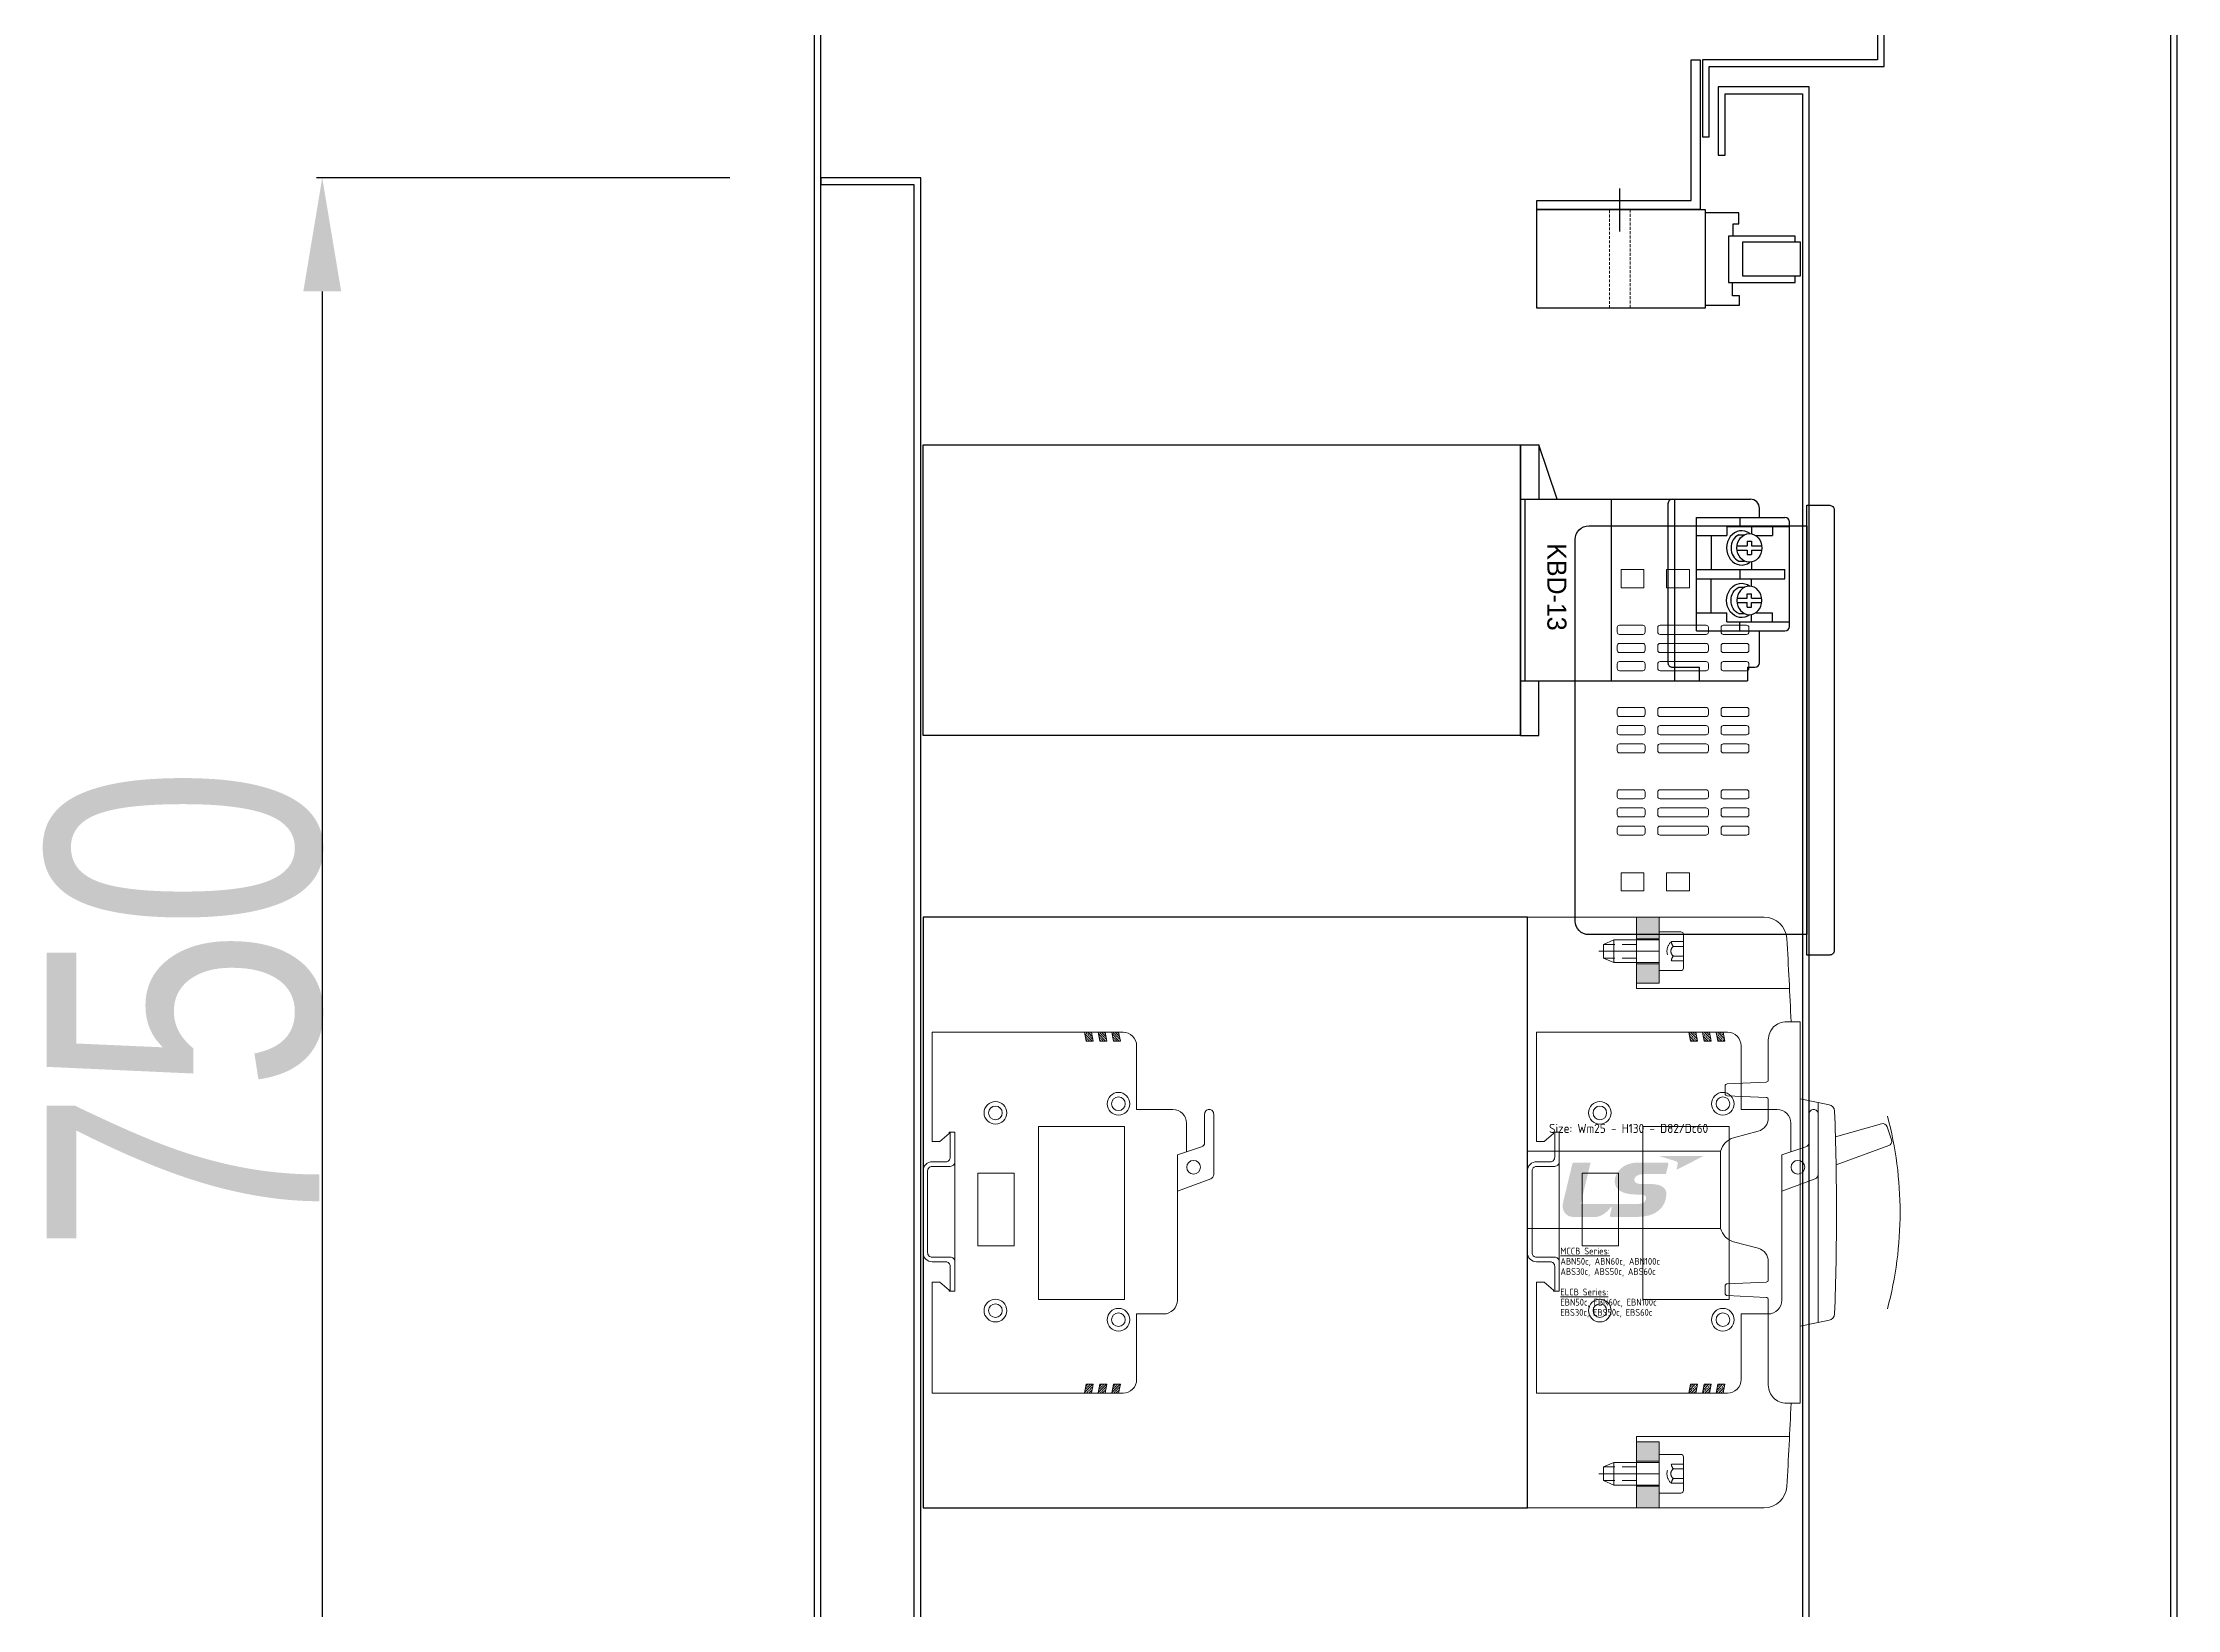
# Model space of a CAD drawing. Header units: inches. Extents: x 21 to 136330, y 8 to 58290.
# Drawn here: x 31707.9 to 32177.6, y 44190.5 to 44535.4 of the extents above; entities that cross this region are included whole.
import ezdxf
from ezdxf.enums import TextEntityAlignment as Align

# ---------------------------------------------------------------- set-up
doc = ezdxf.new("R2010")
doc.units = ezdxf.units.IN
doc.header["$MEASUREMENT"] = 0
for name, pattern in [('CENTER', [50.8, 31.75, -6.35, 6.35, -6.35]), ('HIDDEN', [9.525, 6.35, -3.175]), ('HIDDEN2', [4.7625, 3.175, -1.5875])]:
    doc.linetypes.add(name, pattern=pattern)
doc.layers.add('@.0.DM. NÉT CHÍNH', color=7, linetype='Continuous')
for name, color, linetype, lineweight in [('@.0.DM. NÉT ĐỨT', 8, 'HIDDEN', 9), ('hw_Auxiliary', 2, 'Continuous', 13), ('hw_Center', 4, 'CENTER', 9)]:
    doc.layers.add(name, color=color, linetype=linetype, lineweight=lineweight)
doc.layers.add('@.DM. KÍCH THƯỚC', color=8, linetype='Continuous', transparency=0.2)
doc.layers.add('@.DM. KÍCH THƯỚC @ 1', color=8, linetype='Continuous', transparency=0.2)
doc.styles.add('roman', font='roman.shx', dxfattribs={"width": 0.8})
doc.styles.get("Standard").update_dxf_attribs({"font": 'arial.ttf'})
doc.styles.add('WD_IEC', font='isocp2.shx')
doc.dimstyles.new('Kích thước Duy Mạnh', dxfattribs={"dimtxt": 30, "dimasz": 25, "dimexe": 1.25, "dimexo": 20, "dimtad": 1, "dimdec": 1, "dimtxsty": 'roman', "dimcen": 2.5, "dimclrd": 8, "dimclre": 8, "dimclrt": 2, "dimadec": 0, "dimazin": 0, "dimtfac": 1, "dimtdec": 1, "dimtix": 1, "dimtmove": 0, "dimatfit": 3, "dimfxl": 1, "dimtfillclr": 1, "dimarcsym": 0})

# ---------------------------------------------------------------- blocks, each defined once
blk = doc.blocks.new('*D758')
at = {"layer": '@.DM. KÍCH THƯỚC', "color": 8, "lineweight": -2, "transparency": 16777216}
for p, q in [((31859.1, 44505.62), (31768.13, 44505.62)), ((31859.1, 43755.62), (31768.13, 43755.62))]:
    blk.add_line(p, q, dxfattribs=at)
at = {"layer": '@.DM. KÍCH THƯỚC', "lineweight": -2, "transparency": 16777216}
blk.add_line((31769.38, 44480.62), (31769.38, 43780.62), dxfattribs=at)
at = {"layer": '@.DM. KÍCH THƯỚC', "transparency": 16777216}
for points in [[(31765.22, 44480.62), (31773.55, 44480.62), (31769.38, 44505.62)], [(31765.22, 43780.62), (31773.55, 43780.62), (31769.38, 43755.62)]]:
    blk.add_solid(points, dxfattribs=at)
at = {"layer": 'Defpoints', "color": 0, "transparency": 16777216}
for p in [(31879.1, 44505.62), (31769.38, 43755.62), (31879.1, 43755.62)]:
    blk.add_point(p, dxfattribs=at)
at = {"layer": '@.DM. KÍCH THƯỚC', "color": 2, "transparency": 16777216, "insert": (31708.76, 44268.91), "char_height": 60, "attachment_point": 1, "rotation": 90, "style": 'roman'}
blk.add_mtext('750', dxfattribs=at)
blk = doc.blocks.new('*U1676')
at = {"linetype": 'HIDDEN2'}
for p, q in [((-5.31, 2.12), (-2.66, 2.12)), ((-5.31, 1.06), (-3.11, 1.06)), ((5, 1.5), (12.29, 1.5)), ((-5.31, -1.06), (-3.11, -1.06)), ((-5.31, -2.12), (-2.66, -2.12)), ((5, -1.5), (12.29, -1.5))]:
    blk.add_line(p, q, dxfattribs=at)
for p, q in [((0, 4.25), (0, -4.25)), ((10, 2.5), (0, 2.5)), ((5, 2.5), (5, -2.5)), ((12.29, 1.5), (10, 2.5)), ((10, 2.5), (10, -2.5)), ((12.29, -1.5), (12.29, 1.5)), ((0, -2.5), (10, -2.5)), ((10, -2.5), (12.29, -1.5))]:
    blk.add_line(p, q)
blk.add_lwpolyline([(0, 4.25), (-4.78, 4.25, 0.414214), (-5.31, 3.72), (-5.31, -3.72, 0.414214), (-4.78, -4.25), (0, -4.25)], format="xyb")
for centre, radius, start, end in [((-4.42, 2.25), 1.77, 317.7354, 355.8315), ((-3.83, 0), 1.28, 304.1139, 55.8861), ((-4.56, 0), 2.86, 311.9186, 48.0814), ((-4.18, -2.15), 1.52, 0.8932, 45.5398)]:
    blk.add_arc(centre, radius, start, end, dxfattribs=at)
at = {"layer": 'hw_Center', "ltscale": 2}
blk.add_line((0, 0), (13.29, 0), dxfattribs=at)
blk = doc.blocks.new('*U220')
h = blk.add_hatch(color=152)
edge = h.paths.add_edge_path()
edge.add_spline(control_points=[(8.564, 2.4685), (8.9563, 2.4685), (9.1808, 2.3695), (9.1808, 2.1071), (9.1808, 1.9364), (9.0647, 1.7112), (8.9598, 1.6289), (8.7187, 1.4434), (8.5071, 1.4239), (7.3804, 1.4239), (7.3804, 1.4239), (1.9845, 1.4239), (1.9845, 1.4239), (1.9845, 1.4239), (3.0765, 6), (3.0765, 6), (3.0765, 6), (1.2699, 6), (1.2699, 6), (1.1455, 6), (1.099, 5.9656), (1.0613, 5.8181), (1.0613, 5.8181), (0.0442, 1.6058), (0.0442, 1.6058), (-0.1471, 0.7691), (0.2857, 0), (1.2486, 0), (2.2111, 0), (2.7619, 0), (3.5799, 0), (4.1541, 0), (4.8861, 0.4936), (5.2879, 1.0618), (5.3385, 1.1329), (5.4271, 1.146), (5.3916, 0.9943), (5.3208, 0.6944), (5.236, 0.3324), (5.2144, 0.2429), (5.1738, 0.067), (5.266, 0), (5.3495, 0), (5.3495, 0), (7.4326, 0), (8.0953, 0), (10.4251, 0), (11.3139, 1.1151), (11.4147, 2.4436), (11.4656, 3.1179), (10.9845, 3.6322), (9.6483, 3.6322), (9.6483, 3.6322), (8.9865, 3.6322), (8.6221, 3.6322), (8.2547, 3.6322), (7.8802, 3.7638), (7.8802, 4.0914), (7.8802, 4.4268), (8.308, 4.7296), (8.8585, 4.7296), (8.8585, 4.7296), (11.3596, 4.7296), (11.3596, 4.7296), (11.3596, 4.7296), (11.5587, 5.5206), (11.6019, 5.7037), (11.6558, 5.9342), (11.5877, 6), (11.4182, 6), (11.4182, 6), (8.3288, 6), (8.3288, 6), (6.5328, 6), (5.7269, 4.8013), (5.7269, 3.9445), (5.7269, 3.0871), (6.4178, 2.4697), (8.1984, 2.4697), (8.1984, 2.4697), (8.564, 2.4685), (8.564, 2.4685)], knot_values=[0, 0, 0, 0, 1, 1, 1, 2, 2, 2, 3, 3, 3, 4, 4, 4, 5, 5, 5, 6, 6, 6, 7, 7, 7, 8, 8, 8, 9, 9, 9, 10, 10, 10, 11, 11, 11, 12, 12, 12, 13, 13, 13, 14, 14, 14, 15, 15, 15, 16, 16, 16, 17, 17, 17, 18, 18, 18, 19, 19, 19, 20, 20, 20, 21, 21, 21, 22, 22, 22, 23, 23, 23, 24, 24, 24, 25, 25, 25, 26, 26, 26, 27, 27, 27, 27], degree=3, periodic=0)
h = blk.add_hatch(color=10)
edge = h.paths.add_edge_path()
edge.add_spline(control_points=[(10.5597, 6.7227), (10.5597, 6.7227), (15.5292, 6.7227), (15.5292, 6.7227), (15.5292, 6.7227), (12.5227, 5.194), (12.5227, 5.194), (12.5227, 5.194), (12.6282, 5.6846), (12.6608, 5.831), (12.6957, 5.9856), (12.6412, 6.0887), (12.451, 6.1474), (12.2549, 6.2072), (10.5597, 6.7227), (10.5597, 6.7227)], knot_values=[0, 0, 0, 0, 1, 1, 1, 2, 2, 2, 3, 3, 3, 4, 4, 4, 5, 5, 5, 5], degree=3, periodic=0)
at = {"layer": 'Defpoints', "color": 2, "linetype": 'ByBlock', "lineweight": 9}
blk.add_line((5.7544, 3), (5.7544, 3), dxfattribs=at)
blk = doc.blocks.new('*U37')
at = {"linetype": 'ByBlock', "lineweight": 9}
h = blk.add_hatch(color=10, dxfattribs=at)
h.paths.add_polyline_path([(29, 50.5), (29, 54.75), (24, 54.75), (24, 50.5)])
h.paths.add_polyline_path([(29, 65), (24, 65), (24, 60.25), (29, 60.25)])
h = blk.add_hatch(color=10, dxfattribs=at)
h.paths.add_polyline_path([(24, -50.5), (24, -54.75), (29, -54.75), (29, -50.5)])
h.paths.add_polyline_path([(29, -60.25), (24, -60.25), (24, -65), (29, -65)])
at = {"color": 112, "linetype": 'ByBlock', "lineweight": 9}
blk.add_line((60, 25), (60, -25), dxfattribs=at)
at = {"color": 150, "linetype": 'ByBlock', "lineweight": 9}
blk.add_line((64, 24.2), (64, -24.2), dxfattribs=at)
at = {"linetype": 'ByBlock', "lineweight": 18, "ltscale": 15}
blk.add_lwpolyline([(58.01, -42, -0.004581), (57.07, -60.3, -0.396649), (52.08, -65), (0, -65), (0, 65), (52.08, 65, -0.396649), (57.07, 60.3, -0.004581), (58.01, 42)], format="xyb", dxfattribs=at)
at = {"color": 10, "linetype": 'ByBlock', "lineweight": 9}
for points in [[(24, 65), (24, 49.3), (57.67, 49.3)], [(24, -65), (24, -49.3), (57.67, -49.3)]]:
    blk.add_lwpolyline(points, dxfattribs=at)
for points in [[(29, 65), (24, 65), (24, 50.5), (29, 50.5)], [(29, 60.25), (24, 60.25), (24, 54.75), (29, 54.75)], [(29, -65), (24, -65), (24, -50.5), (29, -50.5)], [(29, -60.25), (24, -60.25), (24, -54.75), (29, -54.75)]]:
    blk.add_lwpolyline(points, close=True, dxfattribs=at)
at = {"color": 0, "linetype": 'ByBlock', "lineweight": 18}
blk.add_lwpolyline([(53, 24.82, 0.401491), (52.52, 25.32), (43.98, 25.69, -0.401491), (43.5, 26.19), (43.5, 27.81, -0.401491), (43.98, 28.31), (52.52, 28.68, 0.401491), (53, 29.18), (53, 38, -0.414214), (57, 42), (60, 42), (60, 25), (64, 24.2), (66.38, 23.73, -0.347339), (67.58, 22.32, -0.009301), (68, 0, -0.009301), (67.58, -22.32, -0.347339), (66.38, -23.73), (64, -24.2), (60, -25), (60, -42), (57, -42, -0.414214), (53, -38), (53, -19.18, 0.401491), (52.52, -18.68), (43.98, -18.31, -0.401491), (43.5, -17.81), (43.5, -16.19, -0.401491), (43.98, -15.69), (52.52, -15.32, 0.401491), (53, -14.82), (53, -10.79, 0.339454), (50.78, -7.89), (45.36, -6.44, -0.275977), (42.51, -3.5), (42.51, 5), (42.51, 13.5, -0.275977), (45.36, 16.44), (50.78, 17.89, 0.339454), (53, 20.79)], format="xyb", close=True, dxfattribs=at)
blk.add_lwpolyline([(67.77, 16.62), (77.92, 19.53, -0.404213), (79.15, 18.88, 0.00016), (79.15, 18.88), (80.1, 15.96, -0.404341), (79.49, 14.71, 0.000271), (79.49, 14.71), (67.91, 10.5)], format="xyb", dxfattribs=at)
at = {"linetype": 'ByBlock', "lineweight": 18, "ltscale": 15}
blk.add_lwpolyline([(42.51, -3.5), (0, -3.5), (0, 13.5), (42.51, 13.5)], close=True, dxfattribs=at)
at = {"layer": 'Defpoints', "color": 8, "linetype": 'HIDDEN', "lineweight": 9, "ltscale": 10}
blk.add_arc((0, 0), 82, 345, 15, dxfattribs=at)
at = {"color": 0, "linetype": 'ByBlock', "lineweight": 9, "xscale": 2, "yscale": 2, "zscale": 2}
blk.add_blockref('*U220', (7.74, -1), dxfattribs=at)
at = {"layer": 'hw_Auxiliary', "color": 0, "linetype": 'ByBlock', "lineweight": 9, "rotation": 180}
blk.add_blockref('*U1676', (29, 57.5), dxfattribs=at)
at = {"layer": 'hw_Auxiliary', "color": 0, "linetype": 'ByBlock', "lineweight": 9, "xscale": -1}
blk.add_blockref('*U1676', (29, -57.5), dxfattribs=at)
at = {"color": 8, "linetype": 'ByBlock', "lineweight": 9, "style": 'WD_IEC'}
blk.add_text('Size: Wm25 - H130 - D82/Dc60', height=2, dxfattribs=at).set_placement((22.25, 18.5), align=Align.MIDDLE_CENTER)
at = {"layer": 'Defpoints', "color": 8, "linetype": 'ByBlock', "lineweight": 9, "style": 'WD_IEC'}
for s, p in [('%%UMCCB Series:', (7.25, -8.5)), ('ABN50c, ABN60c, ABN100c', (7.25, -10.75)), ('ABS30c, ABS50c, ABS60c', (7.25, -13)), ('%%UELCB Series:', (7.25, -17.5)), ('EBN50c, EBN60c, EBN100c', (7.25, -19.75)), ('EBS30c, EBS50c, EBS60c', (7.25, -22))]:
    blk.add_text(s, height=1.5, dxfattribs=at).set_placement(p, align=Align.MIDDLE_LEFT)
blk = doc.blocks.new('*U119')
for points in [[(0, 0), (5, 0, -0.414214), (6, -1), (6, -98, -0.414214), (5, -99), (0, -99)], [(-48, -4.5), (0, -4.5), (0, -94.5), (-48, -94.5, -0.414214), (-51, -91.5), (-51, -7.5, -0.414214)]]:
    blk.add_lwpolyline(points, format="xyb", close=True)
at = {"color": 253, "lineweight": 9}
for points in [[(-40.87, -18.13), (-35.87, -18.13), (-35.87, -14.13), (-40.87, -14.13)], [(-30.87, -18.13), (-25.87, -18.13), (-25.87, -14.13), (-30.87, -14.13)], [(-40.87, -80.87), (-35.87, -80.87), (-35.87, -84.87), (-40.87, -84.87)], [(-30.87, -80.87), (-25.87, -80.87), (-25.87, -84.87), (-30.87, -84.87)]]:
    blk.add_lwpolyline(points, close=True, dxfattribs=at)
for points in [[(-41.25, -26.4), (-36.11, -26.4, -0.414214), (-35.61, -26.9), (-35.61, -27.9, -0.414214), (-36.11, -28.4), (-41.25, -28.4, -0.414214), (-41.75, -27.9), (-41.75, -26.9, -0.414214)], [(-32.33, -26.4), (-22.19, -26.4, -0.414214), (-21.69, -26.9), (-21.69, -27.9, -0.414214), (-22.19, -28.4), (-32.33, -28.4, -0.414214), (-32.83, -27.9), (-32.83, -26.9, -0.414214)], [(-13.27, -26.4), (-18.41, -26.4, 0.414214), (-18.91, -26.9), (-18.91, -27.9, 0.414214), (-18.41, -28.4), (-13.27, -28.4, 0.414214), (-12.77, -27.9), (-12.77, -26.9, 0.414214)], [(-41.25, -30.4), (-36.11, -30.4, -0.414214), (-35.61, -30.9), (-35.61, -31.9, -0.414214), (-36.11, -32.4), (-41.25, -32.4, -0.414214), (-41.75, -31.9), (-41.75, -30.9, -0.414214)], [(-32.33, -30.4), (-22.19, -30.4, -0.414214), (-21.69, -30.9), (-21.69, -31.9, -0.414214), (-22.19, -32.4), (-32.33, -32.4, -0.414214), (-32.83, -31.9), (-32.83, -30.9, -0.414214)], [(-13.27, -30.4), (-18.41, -30.4, 0.414214), (-18.91, -30.9), (-18.91, -31.9, 0.414214), (-18.41, -32.4), (-13.27, -32.4, 0.414214), (-12.77, -31.9), (-12.77, -30.9, 0.414214)], [(-41.25, -34.4), (-36.11, -34.4, -0.414214), (-35.61, -34.9), (-35.61, -35.9, -0.414214), (-36.11, -36.4), (-41.25, -36.4, -0.414214), (-41.75, -35.9), (-41.75, -34.9, -0.414214)], [(-32.33, -34.4), (-22.19, -34.4, -0.414214), (-21.69, -34.9), (-21.69, -35.9, -0.414214), (-22.19, -36.4), (-32.33, -36.4, -0.414214), (-32.83, -35.9), (-32.83, -34.9, -0.414214)], [(-13.27, -34.4), (-18.41, -34.4, 0.414214), (-18.91, -34.9), (-18.91, -35.9, 0.414214), (-18.41, -36.4), (-13.27, -36.4, 0.414214), (-12.77, -35.9), (-12.77, -34.9, 0.414214)], [(-41.25, -46.5), (-36.11, -46.5, 0.414214), (-35.61, -46), (-35.61, -45, 0.414214), (-36.11, -44.5), (-41.25, -44.5, 0.414214), (-41.75, -45), (-41.75, -46, 0.414214)], [(-32.33, -46.5), (-22.19, -46.5, 0.414214), (-21.69, -46), (-21.69, -45, 0.414214), (-22.19, -44.5), (-32.33, -44.5, 0.414214), (-32.83, -45), (-32.83, -46, 0.414214)], [(-13.27, -46.5), (-18.41, -46.5, -0.414214), (-18.91, -46), (-18.91, -45, -0.414214), (-18.41, -44.5), (-13.27, -44.5, -0.414214), (-12.77, -45), (-12.77, -46, -0.414214)], [(-41.25, -50.5), (-36.11, -50.5, 0.414214), (-35.61, -50), (-35.61, -49, 0.414214), (-36.11, -48.5), (-41.25, -48.5, 0.414214), (-41.75, -49), (-41.75, -50, 0.414214)], [(-32.33, -50.5), (-22.19, -50.5, 0.414214), (-21.69, -50), (-21.69, -49, 0.414214), (-22.19, -48.5), (-32.33, -48.5, 0.414214), (-32.83, -49), (-32.83, -50, 0.414214)], [(-13.27, -50.5), (-18.41, -50.5, -0.414214), (-18.91, -50), (-18.91, -49, -0.414214), (-18.41, -48.5), (-13.27, -48.5, -0.414214), (-12.77, -49), (-12.77, -50, -0.414214)], [(-41.25, -54.5), (-36.11, -54.5, 0.414214), (-35.61, -54), (-35.61, -53, 0.414214), (-36.11, -52.5), (-41.25, -52.5, 0.414214), (-41.75, -53), (-41.75, -54, 0.414214)], [(-32.33, -54.5), (-22.19, -54.5, 0.414214), (-21.69, -54), (-21.69, -53, 0.414214), (-22.19, -52.5), (-32.33, -52.5, 0.414214), (-32.83, -53), (-32.83, -54, 0.414214)], [(-13.27, -54.5), (-18.41, -54.5, -0.414214), (-18.91, -54), (-18.91, -53, -0.414214), (-18.41, -52.5), (-13.27, -52.5, -0.414214), (-12.77, -53), (-12.77, -54, -0.414214)], [(-41.25, -64.6), (-36.11, -64.6, 0.414214), (-35.61, -64.1), (-35.61, -63.1, 0.414214), (-36.11, -62.6), (-41.25, -62.6, 0.414214), (-41.75, -63.1), (-41.75, -64.1, 0.414214)], [(-32.33, -64.6), (-22.19, -64.6, 0.414214), (-21.69, -64.1), (-21.69, -63.1, 0.414214), (-22.19, -62.6), (-32.33, -62.6, 0.414214), (-32.83, -63.1), (-32.83, -64.1, 0.414214)], [(-13.27, -64.6), (-18.41, -64.6, -0.414214), (-18.91, -64.1), (-18.91, -63.1, -0.414214), (-18.41, -62.6), (-13.27, -62.6, -0.414214), (-12.77, -63.1), (-12.77, -64.1, -0.414214)], [(-41.25, -68.6), (-36.11, -68.6, 0.414214), (-35.61, -68.1), (-35.61, -67.1, 0.414214), (-36.11, -66.6), (-41.25, -66.6, 0.414214), (-41.75, -67.1), (-41.75, -68.1, 0.414214)], [(-32.33, -68.6), (-22.19, -68.6, 0.414214), (-21.69, -68.1), (-21.69, -67.1, 0.414214), (-22.19, -66.6), (-32.33, -66.6, 0.414214), (-32.83, -67.1), (-32.83, -68.1, 0.414214)], [(-13.27, -68.6), (-18.41, -68.6, -0.414214), (-18.91, -68.1), (-18.91, -67.1, -0.414214), (-18.41, -66.6), (-13.27, -66.6, -0.414214), (-12.77, -67.1), (-12.77, -68.1, -0.414214)], [(-41.25, -72.6), (-36.11, -72.6, 0.414214), (-35.61, -72.1), (-35.61, -71.1, 0.414214), (-36.11, -70.6), (-41.25, -70.6, 0.414214), (-41.75, -71.1), (-41.75, -72.1, 0.414214)], [(-32.33, -72.6), (-22.19, -72.6, 0.414214), (-21.69, -72.1), (-21.69, -71.1, 0.414214), (-22.19, -70.6), (-32.33, -70.6, 0.414214), (-32.83, -71.1), (-32.83, -72.1, 0.414214)], [(-13.27, -72.6), (-18.41, -72.6, -0.414214), (-18.91, -72.1), (-18.91, -71.1, -0.414214), (-18.41, -70.6), (-13.27, -70.6, -0.414214), (-12.77, -71.1), (-12.77, -72.1, -0.414214)]]:
    blk.add_lwpolyline(points, format="xyb", close=True, dxfattribs=at)
blk = doc.blocks.new('*U131')
at = {"lineweight": 9}
h = blk.add_hatch(dxfattribs=at)
h.set_pattern_fill('JIS_STN_2.5', color=256, scale=0.3, style=0)
h.set_pattern_definition([(315, (-113063.6279, 37454.8178), (-0.530330086, -0.530330086), []), (315, (-113063.0984, 37454.8178), (-0.530330086, -0.530330086), [0.36, -0.15])])
h.paths.add_polyline_path([(19.52, 79.48), (21.05, 79.48), (21.45, 77.52), (19.92, 77.52)])
h = blk.add_hatch(dxfattribs=at)
h.set_pattern_fill('JIS_STN_2.5', color=256, scale=0.3, style=0)
h.set_pattern_definition([(315, (-113060.6279, 37454.8178), (-0.530330086, -0.530330086), []), (315, (-113060.0984, 37454.8178), (-0.530330086, -0.530330086), [0.36, -0.15])])
h.paths.add_polyline_path([(22.52, 79.48), (24.05, 79.48), (24.45, 77.52), (22.92, 77.52)])
h = blk.add_hatch(dxfattribs=at)
h.set_pattern_fill('JIS_STN_2.5', color=256, scale=0.3, style=0)
h.set_pattern_definition([(315, (-113057.6279, 37454.8178), (-0.530330086, -0.530330086), []), (315, (-113057.0984, 37454.8178), (-0.530330086, -0.530330086), [0.36, -0.15])])
h.paths.add_polyline_path([(25.52, 79.48), (27.05, 79.48), (27.45, 77.52), (25.92, 77.52)])
h = blk.add_hatch(dxfattribs=at)
h.set_pattern_fill('JIS_STN_2.5', color=256, scale=0.3, style=0)
h.set_pattern_definition([(45, (-113063.6279, -37375.3362), (-0.530330086, 0.530330086), []), (45, (-113063.0984, -37375.3362), (-0.530330086, 0.530330086), [0.36, -0.15])])
h.paths.add_polyline_path([(19.52, 0), (21.05, 0), (21.45, 1.96), (19.92, 1.96)])
h = blk.add_hatch(dxfattribs=at)
h.set_pattern_fill('JIS_STN_2.5', color=256, scale=0.3, style=0)
h.set_pattern_definition([(45, (-113060.6279, -37375.3362), (-0.530330086, 0.530330086), []), (45, (-113060.0984, -37375.3362), (-0.530330086, 0.530330086), [0.36, -0.15])])
h.paths.add_polyline_path([(22.52, 0), (24.05, 0), (24.45, 1.96), (22.92, 1.96)])
h = blk.add_hatch(dxfattribs=at)
h.set_pattern_fill('JIS_STN_2.5', color=256, scale=0.3, style=0)
h.set_pattern_definition([(45, (-113057.6279, -37375.3362), (-0.530330086, 0.530330086), []), (45, (-113057.0984, -37375.3362), (-0.530330086, 0.530330086), [0.36, -0.15])])
h.paths.add_polyline_path([(25.52, 0), (27.05, 0), (27.45, 1.96), (25.92, 1.96)])
blk.add_line((41.97, 53.11), (39.97, 52.44), dxfattribs=at)
for points in [[(-8.99, 57.44), (-10.24, 57.44), (-10.24, 57.19), (-12.32, 55.44), (-13.99, 55.44), (-13.99, 79.48), (28.01, 79.48, -0.414213), (31.01, 76.48), (31.01, 62.44), (38.97, 62.44, -0.414214), (41.97, 59.44), (41.97, 53.11)], [(47.97, 61.44), (47.97, 48.14), (47.97, 61.44, 0.414214), (46.97, 62.44), (46.97, 62.44, 0.414214), (45.97, 61.44), (45.97, 55.16, -0.322823), (45.29, 54.21), (39.97, 52.44), (39.97, 44.44), (47.32, 47.2, 0.312633), (47.97, 48.14)], [(39.97, 52.44), (39.97, 20.45, -0.414214), (36.97, 17.45), (31.01, 17.45), (31.01, 3, -0.414214), (28.01, 0), (-13.99, 0), (-13.99, 24.44), (-12.32, 24.44), (-10.24, 22.69), (-10.24, 22.44), (-8.99, 22.44), (-8.99, 57.44), (-10.24, 57.44), (-10.24, 57.19), (-12.32, 55.44)]]:
    blk.add_lwpolyline(points, format="xyb", dxfattribs=at)
for points in [[(19.52, 79.48), (21.05, 79.48), (21.45, 77.52), (19.92, 77.52)], [(19.52, 79.48), (21.05, 79.48), (21.45, 77.52), (19.92, 77.52)], [(22.52, 79.48), (24.05, 79.48), (24.45, 77.52), (22.92, 77.52)], [(22.52, 79.48), (24.05, 79.48), (24.45, 77.52), (22.92, 77.52)], [(25.52, 79.48), (27.05, 79.48), (27.45, 77.52), (25.92, 77.52)], [(25.52, 79.48), (27.05, 79.48), (27.45, 77.52), (25.92, 77.52)], [(19.52, 0), (21.05, 0), (21.45, 1.96), (19.92, 1.96)], [(22.52, 0), (24.05, 0), (24.45, 1.96), (22.92, 1.96)], [(25.52, 0), (27.05, 0), (27.45, 1.96), (25.92, 1.96)]]:
    blk.add_lwpolyline(points, close=True, dxfattribs=at)
at = {"color": 8, "lineweight": 9}
blk.add_lwpolyline([(-8.99, 22.44), (-8.99, 28.94, 0.414214), (-9.99, 29.94), (-13.99, 29.94, -0.414214), (-14.99, 30.94), (-14.99, 48.94, -0.414214), (-13.99, 49.94), (-9.99, 49.94, 0.414214), (-8.99, 50.94), (-8.99, 57.44), (-9.99, 57.44), (-9.99, 51.94, -0.414214), (-10.99, 50.94), (-13.99, 50.94, 0.414214), (-15.99, 48.94), (-15.99, 30.94, 0.414214), (-13.99, 28.94), (-10.99, 28.94, -0.414214), (-9.99, 27.94), (-9.99, 22.44)], format="xyb", close=True, dxfattribs=at)
for points in [[(9.38, 20.62), (28.37, 20.62), (28.37, 58.72), (9.38, 58.72)], [(-3.92, 32.44), (4.08, 32.44), (4.08, 48.44), (-3.92, 48.44)]]:
    blk.add_lwpolyline(points, close=True, dxfattribs=at)
for centre, radius in [((27.01, 63.71), 2.5), ((-0.06, 61.71), 2.5), ((-0.06, 61.71), 1.5), ((27.01, 63.71), 1.5), ((-0.06, 18.18), 2.5), ((-0.06, 18.18), 1.5), ((27.01, 16.18), 2.5), ((27.01, 16.18), 1.5)]:
    blk.add_circle(centre, radius, dxfattribs=at)
at = {"lineweight": 9}
blk.add_circle((43.53, 49.74), 1.5, dxfattribs=at)
blk = doc.blocks.new('*U122')
at = {"color": 151}
for p, q in [((-35.12, 38.7), (-35.12, 58.15)), ((-11.12, 59.15), (-34.12, 59.15)), ((-33.12, 45.38), (-33.12, 59.15)), ((-23.61, 38.7), (-23.61, 58.15)), ((-21.62, 58.15), (-23.61, 58.15)), ((-21.62, 38.7), (-21.62, 58.15)), ((-12.12, 45.38), (-12.12, 59.15)), ((-10.12, 38.7), (-10.12, 58.15)), ((-35.12, 52.55), (-37.12, 52.55)), ((-33.12, 55.43), (-31.12, 55.43)), ((-31.12, 51.73), (-31.12, 55.43)), ((-28.88, 50.82), (-28.88, 53.05)), ((-27.91, 50.82), (-27.91, 53.05)), ((-23.61, 38.7), (-23.61, 54.36)), ((-17.32, 50.82), (-17.32, 53.05)), ((-16.35, 50.82), (-16.35, 53.05)), ((-12.12, 55.43), (-14.12, 55.43)), ((-14.12, 51.73), (-14.12, 55.43)), ((-3.12, 52.55), (-10.12, 52.55)), ((-39.12, 0), (-39.12, 50.55)), ((-35.12, 48.25), (-33.12, 48.25)), ((-33.12, 50.82), (-31.5, 50.82)), ((-31.3, 48), (-31.3, 49.27)), ((-29.85, 50.82), (-28.88, 50.82)), ((-29.85, 49.85), (-29.85, 50.82)), ((-29.85, 49.85), (-28.88, 49.85)), ((-28.88, 47.62), (-28.88, 49.85)), ((-27.91, 50.82), (-26.95, 50.82)), ((-27.91, 49.85), (-26.95, 49.85)), ((-27.91, 47.62), (-27.91, 49.85)), ((-26.95, 49.85), (-26.95, 50.82)), ((-25.49, 48), (-25.49, 49.27)), ((-25.3, 50.82), (-23.61, 50.82)), ((-23.61, 48.25), (-21.62, 48.25)), ((-19.93, 50.82), (-21.62, 50.82)), ((-19.74, 48), (-19.74, 49.27)), ((-18.28, 49.85), (-18.28, 50.82)), ((-17.32, 50.82), (-18.28, 50.82)), ((-17.32, 49.85), (-18.28, 49.85)), ((-17.32, 47.62), (-17.32, 49.85)), ((-15.38, 50.82), (-16.35, 50.82)), ((-15.38, 49.85), (-16.35, 49.85)), ((-16.35, 47.62), (-16.35, 49.85)), ((-15.38, 49.85), (-15.38, 50.82)), ((-13.93, 48), (-13.93, 49.27)), ((-12.12, 50.82), (-13.73, 50.82)), ((-10.12, 48.25), (-12.12, 48.25)), ((-10.12, 38.7), (-10.12, 49.92)), ((-2.12, 49.89), (-2.12, 51.55)), ((-2.12, 49.89), (0.88, 49.89)), ((0.88, 0), (0.88, 49.89)), ((-33.12, 45.38), (-31.12, 45.38)), ((-31.12, 38.7), (-31.12, 45.38)), ((-14.12, 38.7), (-14.12, 45.38)), ((-12.12, 45.38), (-14.12, 45.38)), ((-10.12, 38.7), (-35.12, 38.7)), ((-31.12, 41.89), (-23.61, 41.89)), ((-14.12, 41.89), (-21.62, 41.89)), ((-2.12, 33.42), (-2.12, 39.32)), ((-2.12, 33.42), (-2.12, 39.32)), ((0.88, 39.32), (-2.12, 39.32)), ((-39.12, 33.89), (0.88, 33.89)), ((-38.12, 32.42), (-3.12, 32.42)), ((-39.12, 19.89), (0.88, 19.89)), ((-39.12, 8), (-51.12, 4)), ((-51.12, 4), (-39.12, 4)), ((-51.12, 0), (-51.12, 4)), ((8.88, 0), (-51.12, 0)), ((12.88, 0), (-45.12, 0)), ((0.88, 1), (-39.12, 1)), ((-1.12, 1), (-36.12, 1)), ((12.88, 4), (0.88, 4)), ((12.88, 0), (12.88, 4))]:
    blk.add_line(p, q, dxfattribs=at)
for centre, radius, start, end in [((-34.12, 58.15), 1, 90, 180), ((-11.12, 58.15), 1, 0, 90), ((-37.12, 50.55), 2, 90, 180), ((-3.12, 51.55), 1, 0, 90), ((-38.12, 33.42), 1, 180, 270), ((-3.12, 33.42), 1, 270, 0)]:
    blk.add_arc(centre, radius, start, end, dxfattribs=at)
blk.add_ellipse((-28.4, 50.34), major_axis=(-3.15, 0), ratio=0.872054, dxfattribs=at)
at = {"color": 151, "extrusion": (0, 0, -1)}
blk.add_ellipse((-16.83, 50.34), major_axis=(3.15, 0), ratio=0.872054, dxfattribs=at)
at = {"color": 151}
for centre, major_axis, start_param, end_param in [((-28.4, 48.62), (-3.78, 0), 5.696418, 10.011546), ((-28.4, 49.06), (-3.15, 0), 0.397385, 2.744207)]:
    blk.add_ellipse(centre, major_axis=major_axis, ratio=0.872054, start_param=start_param, end_param=end_param, dxfattribs=at)
at = {"color": 151, "extrusion": (0, 0, -1)}
for centre, major_axis, start_param, end_param in [((-16.83, 48.62), (3.78, 0), 5.696418, 10.011546), ((-16.83, 49.06), (3.15, 0), 0.397385, 2.744207)]:
    blk.add_ellipse(centre, major_axis=major_axis, ratio=0.872054, start_param=start_param, end_param=end_param, dxfattribs=at)
at = {"color": 151, "insert": (-29.43, 10.08), "char_height": 4.2, "width": 23.2591, "attachment_point": 1}
blk.add_mtext('{\\f@Gulim|b0|i0|c0|p50;KBD-13 }', dxfattribs=at)
blk = doc.blocks.new('hyyyy')
at = {"layer": '@.0.DM. NÉT CHÍNH', "color": 1}
for points in [[(7.09, 56.91), (5.85, 56.91), (5.85, 42.23), (16.03, 42.23), (16.03, 56.88), (14.61, 56.88)], [(5.85, 43.22), (3.16, 43.22), (3.16, 44.48), (0.69, 44.48), (0.69, 37.09), (21.01, 37.09), (21.01, 44.63), (18.94, 44.63), (18.94, 43.1), (16.03, 43.1)]]:
    blk.add_lwpolyline(points, dxfattribs=at)
for points in [[(7.09, 57.97), (14.61, 57.97), (14.61, 45.39), (7.09, 45.39)], [(0, 37.08), (21.7, 37.08), (21.7, 0), (0, 0)]]:
    blk.add_lwpolyline(points, close=True, dxfattribs=at)
at = {"layer": '@.0.DM. NÉT ĐỨT', "ltscale": 0.1}
blk.add_lwpolyline([(0, 20.55), (21.7, 20.55), (21.7, 16.05), (0, 16.05)], close=True, dxfattribs=at)

msp = doc.modelspace()

# ---------------------------------------------------------------- linework, layer by layer
at = {"layer": '@.0.DM. NÉT CHÍNH', "color": 1}
msp.add_line((32054.929, 44493.8397), (32054.929, 44503.2397), dxfattribs=at)
at = {"layer": '@.0.DM. NÉT CHÍNH'}
for points in [[(31879.0978, 43670.6229), (31879.0978, 44619.1229), (31877.5978, 44619.1229), (31877.5978, 43670.6229)], [(32176.0978, 44589.1229), (32176.0978, 43672.1229), (32155.5978, 43672.1229), (32155.5978, 43683.6229), (32154.0978, 43683.6229), (32154.0978, 43670.6229), (32177.5978, 43670.6229), (32177.5978, 44590.6229), (32154.0978, 44590.6229), (32154.0978, 44577.6229), (32155.5978, 44577.6229), (32155.5978, 44589.1229)], [(32074.5978, 44514.6229), (32074.5978, 44530.1229), (32113.0978, 44530.1229), (32113.0978, 44548.6229), (32173.0978, 44548.6229), (32173.0978, 44560.6229), (32171.5978, 44560.6229), (32171.5978, 44550.1229), (32111.5978, 44550.1229), (32111.5978, 44531.6229), (32073.0978, 44531.6229), (32073.0978, 44514.6229)], [(32095.0978, 44524.1229), (32095.0978, 43737.1229), (32078.0978, 43737.1229), (32078.0978, 43750.6229), (32076.5978, 43750.6229), (32076.5978, 43735.6229), (32096.5978, 43735.6229), (32096.5978, 44525.6229), (32076.5978, 44525.6229), (32076.5978, 44510.6229), (32078.0978, 44510.6229), (32078.0978, 44524.1229)], [(31879.0978, 44505.6229), (31879.0978, 44504.1229), (31899.5978, 44504.1229), (31899.5978, 43757.1229), (31879.0978, 43757.1229), (31879.0978, 43755.6229), (31901.0978, 43755.6229), (31901.0978, 44505.6229)]]:
    msp.add_lwpolyline(points, close=True, dxfattribs=at)
at = {"layer": '@.0.DM. NÉT CHÍNH', "color": 4}
for points in [[(32072.5978, 44531.6229), (32072.5978, 44498.6235), (32036.629, 44498.6235), (32036.629, 44500.6235), (32070.5978, 44500.6235), (32070.5978, 44531.6229)], [(31901.5978, 44446.8811), (32033.0978, 44446.8811), (32033.0978, 44382.8811), (31901.5978, 44382.8811)], [(32034.5978, 44342.8811), (31901.5978, 44342.8811), (31901.5978, 44212.8811), (32034.5978, 44212.8811)]]:
    msp.add_lwpolyline(points, close=True, dxfattribs=at)

# ---------------------------------------------------------------- block references
at = {"rotation": 270}
msp.add_blockref('*U122', (32033.0978, 44395.7656), dxfattribs=at)
for name, p in [('*U119', (32096.0978, 44433.5372)), ('*U131', (31917.5846, 44238.0962)), ('*U131', (32050.5846, 44238.0962))]:
    msp.add_blockref(name, p)
at = {"color": 0, "linetype": 'ByBlock', "lineweight": 9}
msp.add_blockref('*U37', (32034.5978, 44277.8811), dxfattribs=at)
at = {"layer": '@.0.DM. NÉT CHÍNH', "color": 1, "rotation": 270}
msp.add_blockref('hyyyy', (32036.629, 44498.6235), dxfattribs=at)

# ---------------------------------------------------------------- dimensions: what is measured, and where the dimension line sits
at = {"layer": '@.DM. KÍCH THƯỚC @ 1', "color": 0}
dim = msp.add_linear_dim(base=(31769.3836, 43755.6229), p1=(31879.0978, 44505.6229), p2=(31879.0978, 43755.6229), angle=90, dimstyle='Kích thước Duy Mạnh', override={"dimscale": 1, "dimtxt": 60, "dimdec": 0, "dimclrd": 256, "dimtdec": 0, "dimtix": 1, "dimtofl": 0, "dimtmove": 0, "dimatfit": 1}, dxfattribs=at)
dim.commit()
dim.dimension.update_dxf_attribs({"geometry": '*D758', "text_midpoint": (31769.3836, 44330.6229), "dimtype": 128})

doc.saveas('drawing.dxf')
